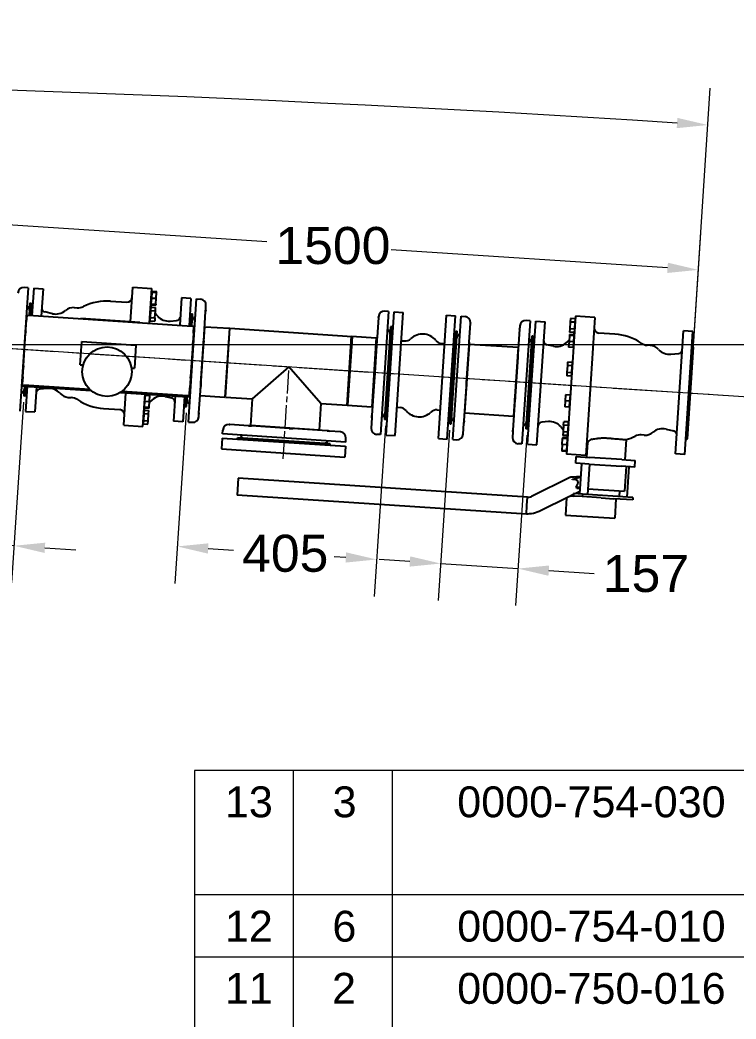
# Model space of a CAD drawing. Header units: millimetres. Extents: x 0 to 10500, y -39653 to 7425.
# Drawn here: x 5521 to 6972, y 3581 to 5604 of the extents above; entities that cross this region are included whole.
import ezdxf

# ---------------------------------------------------------------- set-up
doc = ezdxf.new("R2010")
doc.units = ezdxf.units.MM
doc.header["$LTSCALE"] = 25
doc.linetypes.add('CHAIN', pattern=[0.3543, 0.2362, -0.0295, 0.0591, -0.0295])
for name, color, linetype, lineweight in [('Centerline', 7, 'Continuous', 18), ('Dimension', 7, 'Continuous', 18), ('Symbol', 7, 'Continuous', 18), ('Visible', 7, 'Continuous', 25)]:
    doc.layers.add(name, color=color, linetype=linetype, lineweight=lineweight)
doc.styles.add('Note Text', font='arial.ttf')
doc.styles.add('Title', font='arial.ttf')
doc.dimstyles.new('Default - Method 2b', dxfattribs={"dimscale": 25, "dimtxt": 3, "dimasz": 2.5, "dimexe": 3, "dimexo": 0.5, "dimgap": 0.7, "dimtad": 0, "dimtoh": 1, "dimdec": 1, "dimrnd": 1e-08, "dimtxsty": 'Title', "dimcen": 0.09, "dimdle": 10, "dimclrd": 256, "dimclre": 256, "dimclrt": 7, "dimadec": 0, "dimazin": 2, "dimtfac": 0.833333, "dimtdec": 1, "dimtmove": 0, "dimatfit": 3, "dimfxl": 1, "dimtolj": 1, "dimlwd": -1, "dimlwe": -1, "dimarcsym": 0})

# ---------------------------------------------------------------- blocks, each defined once
blk = doc.blocks.new('Parts List')
at = {"layer": 'Symbol'}
for p, q in [((415, 163.357), (235, 163.357)), ((235, 163.357), (235, 72.718)), ((243, 163.357), (243, 72.718)), ((251, 163.357), (251, 72.718)), ((415, 153.286), (235, 153.286)), ((415, 148.251), (235, 148.251))]:
    blk.add_line(p, q, dxfattribs=at)
at = {"layer": 'Symbol', "color": 7, "char_height": 2.5, "attachment_point": 7, "style": 'Note Text'}
for s, insert in [('13', (237.456, 159.543)), ('3', (246.183, 159.543)), ('0000-754-030', (256.281, 159.543)), ('12', (237.456, 149.514)), ('6', (246.167, 149.472)), ('0000-754-010', (256.281, 149.472)), ('11', (237.456, 144.478)), ('2', (246.135, 144.478)), ('0000-750-016', (256.281, 144.436))]:
    blk.add_mtext(s, dxfattribs=dict(at, insert=insert))
blk = doc.blocks.new('*D48')
at = {"layer": 'Defpoints', "color": 0, "transparency": 16777216}
for p in [(2977, 5476.9), (1038.6, 4941), (6873, 4755.4), (3961.9, -39652.7)]:
    blk.add_point(p, dxfattribs=at)
at = {"layer": 'Dimension', "transparency": 16777216}
for p, q in [((1037.8, 4953.5), (1004.2, 5465.8)), ((6873.8, 4767.9), (6919.6, 5465.8))]:
    blk.add_line(p, q, dxfattribs=at)
blk.add_arc((3961.9, -39652.7), 45140.3, 86.32872, 93.6713, dxfattribs=at)
for points in [[(1072.1, 5384.6), (1070.8, 5405.4), (1009.1, 5391)], [(6853, 5405.4), (6851.6, 5384.6), (6914.7, 5391)]]:
    blk.add_solid(points, dxfattribs=at)
at = {"layer": 'Dimension', "color": 7, "transparency": 16777216, "insert": (3945.5, 5505.2), "char_height": 75, "attachment_point": 7, "style": 'Title'}
blk.add_mtext('\\A1;8°', dxfattribs=at)
blk = doc.blocks.new('*D49')
at = {"layer": 'Defpoints', "color": 0, "transparency": 16777216}
for p in [(5382.3, 4946.3), (5394.8, 4946.3), (5450.4, 4941.9), (7286.4, 4863.2)]:
    blk.add_point(p, dxfattribs=at)
at = {"layer": 'Dimension', "transparency": 16777216}
for p, q in [((5407.3, 4946.3), (7363.3, 4946.3)), ((5462.9, 4941.1), (7359, 4816.8))]:
    blk.add_line(p, q, dxfattribs=at)
for start, end in [(1.8789, 3.7578), (356.2494, 360), (352.4916, 354.3705)]:
    blk.add_arc((5382.3, 4946.3), 1906, start, end, dxfattribs=at)
for points in [[(7297.7, 5009), (7276.8, 5008.7), (7288.3, 4946.3)], [(7268.7, 4760.2), (7289.4, 4758.5), (7284.2, 4821.7)]]:
    blk.add_solid(points, dxfattribs=at)
at = {"layer": 'Dimension', "color": 7, "transparency": 16777216, "insert": (7306.5, 4844.3), "char_height": 75, "attachment_point": 7, "style": 'Title'}
blk.add_mtext('\\A1;4°', dxfattribs=at)
blk = doc.blocks.new('*D56')
at = {"layer": 'Defpoints', "color": 0, "transparency": 16777216}
for p in [(5398.6, 5195.8), (5382.3, 4946.3), (6885.2, 4941)]:
    blk.add_point(p, dxfattribs=at)
at = {"layer": 'Dimension', "transparency": 16777216}
for p, q in [((5383.1, 4958.8), (5403.5, 5270.7)), ((5461, 5191.7), (6021.2, 5155)), ((6886, 4953.5), (6900.4, 5172.5)), ((6833.1, 5101.8), (6272.9, 5138.5))]:
    blk.add_line(p, q, dxfattribs=at)
for points in [[(5461.7, 5202.1), (5460.3, 5181.3), (5398.6, 5195.8)], [(6833.8, 5112.2), (6832.4, 5091.4), (6895.5, 5097.7)]]:
    blk.add_solid(points, dxfattribs=at)
at = {"layer": 'Dimension', "color": 7, "transparency": 16777216, "insert": (6038.7, 5108.5), "char_height": 75, "attachment_point": 7, "style": 'Title'}
blk.add_mtext('\\A1;1500', dxfattribs=at)
blk = doc.blocks.new('*D63')
at = {"layer": 'Defpoints', "color": 0, "transparency": 16777216}
for p in [(6392, 4786), (6548.7, 4775.7), (6373.5, 4503.2)]:
    blk.add_point(p, dxfattribs=at)
at = {"layer": 'Dimension', "transparency": 16777216}
for p, q in [((6391.2, 4773.5), (6368.5, 4428.3)), ((6547.8, 4763.2), (6525.2, 4418.1)), ((6311.1, 4507.3), (6248.7, 4511.4)), ((6373.5, 4503.2), (6530.1, 4492.9)), ((6592.5, 4488.8), (6684.4, 4482.8))]:
    blk.add_line(p, q, dxfattribs=at)
for points in [[(6311.8, 4517.7), (6310.4, 4496.9), (6373.5, 4503.2)], [(6593.2, 4499.2), (6591.8, 4478.4), (6530.1, 4492.9)]]:
    blk.add_solid(points, dxfattribs=at)
at = {"layer": 'Dimension', "color": 7, "transparency": 16777216, "insert": (6701.9, 4444.5), "char_height": 75, "attachment_point": 7, "style": 'Title'}
blk.add_mtext('\\A1;157', dxfattribs=at)
blk = doc.blocks.new('*D64')
at = {"layer": 'Defpoints', "color": 0, "transparency": 16777216}
for p in [(5858.6, 4820.9), (6262.3, 4794.5), (5840.1, 4537.8)]:
    blk.add_point(p, dxfattribs=at)
at = {"layer": 'Dimension', "transparency": 16777216}
for p, q in [((5857.8, 4808.4), (5835.2, 4463)), ((6261.5, 4782), (6238.8, 4436.5)), ((5902.4, 4533.7), (5953.7, 4530.4)), ((6181.3, 4515.5), (6158, 4517))]:
    blk.add_line(p, q, dxfattribs=at)
for points in [[(5903.1, 4544.1), (5901.8, 4523.3), (5840.1, 4537.8)], [(6182, 4525.8), (6180.7, 4505.1), (6243.7, 4511.4)]]:
    blk.add_solid(points, dxfattribs=at)
at = {"layer": 'Dimension', "color": 7, "transparency": 16777216, "insert": (5971.2, 4485.4), "char_height": 75, "attachment_point": 7, "style": 'Title'}
blk.add_mtext('\\A1;405', dxfattribs=at)
blk = doc.blocks.new('*D65')
at = {"layer": 'Defpoints', "color": 0, "transparency": 16777216}
for p in [(5382.3, 4946.3), (5529.3, 4842.5), (5356.2, 4549.1)]:
    blk.add_point(p, dxfattribs=at)
at = {"layer": 'Dimension', "transparency": 16777216}
for p, q in [((5381.4, 4933.9), (5351.3, 4474.3)), ((5528.5, 4830), (5504.5, 4464.2)), ((5293.9, 4553.2), (5187.9, 4560.2)), ((5509.5, 4539.1), (5356.2, 4549.1)), ((5571.8, 4535), (5634.2, 4530.9))]:
    blk.add_line(p, q, dxfattribs=at)
for points in [[(5294.5, 4563.6), (5293.2, 4542.8), (5356.2, 4549.1)], [(5572.5, 4545.4), (5571.1, 4524.6), (5509.5, 4539.1)]]:
    blk.add_solid(points, dxfattribs=at)
at = {"layer": 'Dimension', "color": 7, "transparency": 16777216, "insert": (5012, 4521.9), "char_height": 75, "attachment_point": 7, "style": 'Title'}
blk.add_mtext('\\A1;154', dxfattribs=at)

msp = doc.modelspace()

# ---------------------------------------------------------------- linework, layer by layer
at = {"layer": 'Centerline', "linetype": 'CHAIN', "ltscale": 23.990969}
msp.add_line((5450.4, 4941.88), (6943.48, 4844), dxfattribs=at)
at = {"layer": 'Centerline', "linetype": 'CHAIN', "ltscale": 7.962812}
msp.add_line((6065.37, 4894.2), (6053.65, 4715.44), dxfattribs=at)
at = {"layer": 'Visible'}
for p, q in [((5537.68, 5061.43), (5521.33, 4811.96)), ((5537.68, 5061.43), (5529.7, 5061.95)), ((5549.16, 5060.68), (5545.53, 5005.3)), ((5549.16, 5060.68), (5568.11, 5059.43)), ((5568.11, 5059.43), (5564.48, 5004.05)), ((5745.13, 4992.71), (5749.71, 5062.56)), ((5749.71, 5062.56), (5788.62, 5060.01)), ((5784.01, 4989.66), (5788.62, 5060.01)), ((5787.38, 5028.77), (5788.16, 5040.74)), ((5788.88, 5051.72), (5788.08, 5051.77)), ((5788.16, 5040.74), (5788.95, 5052.72)), ((5788.16, 5040.74), (5797.34, 5040.14)), ((5788.95, 5052.72), (5789.07, 5054.57)), ((5788.95, 5052.72), (5798.13, 5052.11)), ((5789.07, 5054.57), (5798.25, 5053.97)), ((5796.56, 5028.16), (5797.34, 5040.14)), ((5797.34, 5040.14), (5798.13, 5052.11)), ((5798.13, 5052.11), (5798.25, 5053.97)), ((5848.51, 5041.05), (5844.88, 4985.67)), ((5867.47, 5039.81), (5848.51, 5041.05)), ((5862.59, 4789.59), (5878.95, 5039.06)), ((5867.47, 5039.81), (5863.84, 4984.43)), ((5878.95, 5039.06), (5886.93, 5038.53)), ((5541.64, 5030.1), (5540.04, 5005.66)), ((5544.13, 5029.94), (5541.64, 5030.1)), ((5544.13, 5029.94), (5542.53, 5005.49)), ((5544.07, 5028.94), (5547.18, 5030.47)), ((5631.15, 5021.23), (5637.17, 5020.83)), ((5705.02, 5034.43), (5737.7, 5032.28)), ((5786.77, 5019.43), (5785.97, 5019.49)), ((5786.5, 5015.37), (5786.95, 5022.28)), ((5787.44, 5029.76), (5786.65, 5029.82)), ((5786.95, 5022.28), (5796.13, 5021.68)), ((5787.26, 5026.91), (5787.38, 5028.77)), ((5787.26, 5026.91), (5796.44, 5026.31)), ((5787.38, 5028.77), (5796.56, 5028.16)), ((5795.68, 5014.77), (5796.13, 5021.68)), ((5796.56, 5028.16), (5796.44, 5026.31)), ((5897.51, 5016.44), (5897.3, 5013.3)), ((5897.51, 5016.44), (5898.12, 5025.78)), ((5535.1, 5005.98), (5534.18, 4991.98)), ((5535.1, 5005.98), (5548.77, 5005.08)), ((5548.77, 5005.08), (5860.1, 4984.67)), ((5587.19, 5008.96), (5571.77, 5012.51)), ((5644.56, 4998.8), (5644.6, 4999.3)), ((5764.34, 4991.45), (5644.6, 4999.3)), ((5785.33, 4997.48), (5784.53, 4997.53)), ((5785.14, 4994.63), (5785.59, 5001.54)), ((5785.59, 5001.54), (5786.5, 5015.37)), ((5785.59, 5001.54), (5794.77, 5000.94)), ((5786.5, 5015.37), (5795.68, 5014.77)), ((5794.77, 5000.94), (5794.32, 4994.03)), ((5794.77, 5000.94), (5795.68, 5014.77)), ((5800.33, 5004.08), (5795.35, 5009.75)), ((5868.37, 5007.68), (5865.49, 5009.61)), ((5866.84, 4984.23), (5868.44, 5008.68)), ((5868.44, 5008.68), (5870.93, 5008.52)), ((5869.33, 4984.07), (5870.93, 5008.52)), ((5893.44, 4954.37), (5897.3, 5013.3)), ((6247.27, 5001.33), (6244.65, 4961.4)), ((6247.27, 5001.33), (6247.33, 5002.3)), ((6247.37, 5002.88), (6247.33, 5002.3)), ((6268.11, 5013.55), (6251.76, 4764.08)), ((6268.11, 5013.55), (6260.13, 5014.07)), ((6263.23, 4763.33), (6279.59, 5012.79)), ((6279.59, 5012.79), (6297.55, 5011.62)), ((6281.2, 4762.15), (6297.55, 5011.62)), ((6369.01, 4756.4), (6385.36, 5005.86)), ((6385.36, 5005.86), (6403.32, 5004.68)), ((6386.97, 4755.22), (6403.32, 5004.68)), ((6398.44, 4754.47), (6414.8, 5003.93)), ((6414.8, 5003.93), (6422.78, 5003.41)), ((6646.78, 5003.76), (6628.47, 4724.36)), ((6636.45, 4999.02), (6636, 4992.1)), ((6645.63, 4998.42), (6636.45, 4999.02)), ((6645.63, 4998.42), (6645.18, 4991.5)), ((6685.7, 5001.2), (6646.78, 5003.76)), ((6685.7, 5001.2), (6667.38, 4721.8)), ((5532.9, 4972.43), (5534.18, 4991.98)), ((5764.34, 4991.45), (5764.31, 4990.95)), ((5785.14, 4994.63), (5794.32, 4994.03)), ((5825.38, 4993.97), (5838.67, 4995.08)), ((5860.1, 4984.67), (5873.77, 4983.78)), ((5872.85, 4969.78), (5873.77, 4983.78)), ((5886.66, 4843.28), (5895.8, 4982.69)), ((5886.66, 4843.28), (5895.8, 4982.69)), ((5895.3, 4982.72), (5895.8, 4982.69)), ((5895.8, 4982.69), (5945.69, 4979.41)), ((5945.69, 4979.41), (5936.55, 4840.01)), ((5937.55, 4839.95), (5946.69, 4979.35)), ((5946.69, 4979.35), (6194.16, 4963.13)), ((6272.07, 4982.22), (6259.77, 4794.62)), ((6274.57, 4982.06), (6262.27, 4794.46)), ((6274.57, 4982.06), (6272.07, 4982.22)), ((6431.38, 4951.1), (6433.89, 4989.48)), ((6433.95, 4990.3), (6433.89, 4989.48)), ((6433.95, 4990.3), (6433.97, 4990.65)), ((6533.35, 4977.99), (6530.03, 4927.32)), ((6533.35, 4977.99), (6533.5, 4980.14)), ((6533.76, 4984.11), (6533.5, 4980.14)), ((6554.5, 4994.77), (6538.14, 4745.31)), ((6554.5, 4994.77), (6546.51, 4995.3)), ((6549.62, 4744.56), (6565.97, 4994.02)), ((6565.97, 4994.02), (6584.93, 4992.78)), ((6568.58, 4743.31), (6584.93, 4992.78)), ((6635.09, 4978.28), (6634.64, 4971.36)), ((6636, 4992.1), (6635.09, 4978.28)), ((6644.27, 4977.68), (6635.09, 4978.28)), ((6645.18, 4991.5), (6636, 4992.1)), ((6644.27, 4977.68), (6643.82, 4970.76)), ((6645.18, 4991.5), (6644.27, 4977.68)), ((6645.44, 4995.57), (6646.24, 4995.51)), ((5528.37, 4903.38), (5532.73, 4969.88)), ((5532.9, 4972.43), (5532.73, 4969.88)), ((5872.85, 4969.78), (5871.57, 4950.23)), ((6184.02, 4823.79), (6193.16, 4963.19)), ((6194.16, 4963.13), (6185.02, 4823.73)), ((6193.16, 4963.19), (6243.05, 4959.92)), ((6243.05, 4959.92), (6233.91, 4820.52)), ((6244.05, 4959.86), (6234.91, 4820.45)), ((6244.27, 4955.57), (6239.23, 4878.74)), ((6244.55, 4959.82), (6244.05, 4959.86)), ((6244.27, 4955.57), (6244.65, 4961.4)), ((6273.85, 4971.08), (6276.84, 4970.88)), ((6391.99, 4785.96), (6404.29, 4973.55)), ((6394.48, 4785.79), (6406.78, 4973.39)), ((6400.57, 4962.77), (6403.57, 4962.58)), ((6404.29, 4973.55), (6406.78, 4973.39)), ((6558.46, 4963.45), (6546.16, 4775.85)), ((6560.95, 4963.28), (6548.65, 4775.69)), ((6560.95, 4963.28), (6558.46, 4963.45)), ((6560.89, 4962.29), (6563.99, 4963.82)), ((6634.21, 4964.88), (6633.43, 4952.91)), ((6634.33, 4966.74), (6634.21, 4964.88)), ((6643.39, 4964.28), (6634.21, 4964.88)), ((6643.29, 4966.15), (6634.33, 4966.74)), ((6643.82, 4970.76), (6634.64, 4971.36)), ((6643.39, 4964.28), (6642.61, 4952.31)), ((6643.33, 4963.28), (6644.13, 4963.23)), ((6644.01, 4973.61), (6644.8, 4973.56)), ((6726.33, 4967.47), (6693.65, 4969.62)), ((6848.98, 4724.93), (6865.33, 4974.4)), ((6884.29, 4973.15), (6865.33, 4974.4)), ((6867.94, 4723.69), (6884.29, 4973.15)), ((5643.47, 4905.68), (5646.54, 4952.58)), ((5646.54, 4952.58), (5756.31, 4945.38)), ((5756.31, 4945.38), (5753.23, 4898.48)), ((5871.4, 4947.68), (5867.04, 4881.17)), ((5871.4, 4947.68), (5871.57, 4950.23)), ((5887.78, 4868.09), (5892.99, 4947.46)), ((5893.44, 4954.37), (5892.99, 4947.46)), ((6293.79, 4954.24), (6300.27, 4953.81)), ((6375.11, 4948.91), (6381.6, 4948.48)), ((6422.51, 4808.16), (6431.65, 4947.56)), ((6426, 4869.02), (6431, 4945.37)), ((6431.38, 4951.1), (6431, 4945.37)), ((6431.15, 4947.59), (6530.43, 4941.08)), ((6431.15, 4947.59), (6431.65, 4947.56)), ((6530.43, 4941.08), (6521.3, 4801.68)), ((6530.43, 4941.08), (6521.3, 4801.68)), ((6530.93, 4941.05), (6530.43, 4941.08)), ((6601.72, 4943.07), (6588.69, 4945.91)), ((6627.88, 4949.83), (6633.55, 4954.81)), ((6633.43, 4952.91), (6632.64, 4940.93)), ((6641.82, 4940.33), (6632.64, 4940.93)), ((6642.61, 4952.31), (6633.43, 4952.91)), ((6642.61, 4952.31), (6641.82, 4940.33)), ((6641.89, 4941.33), (6642.69, 4941.28)), ((6797.85, 4944.75), (6791.82, 4945.14)), ((6885.19, 4941.03), (6873.02, 4755.42)), ((6885.19, 4941.03), (6882.31, 4942.95)), ((6529.61, 4920.84), (6524.42, 4841.72)), ((6529.61, 4920.84), (6530.03, 4927.32)), ((6839.83, 4926.85), (6855.58, 4928.35)), ((5526.92, 4881.27), (5528.2, 4900.83)), ((5528.37, 4903.38), (5528.2, 4900.83)), ((5643.47, 4905.68), (5649.48, 4905.28)), ((5747.22, 4898.87), (5753.23, 4898.48)), ((6065.85, 4901.54), (5991.58, 4836.41)), ((6130.98, 4827.27), (6065.85, 4901.54)), ((6630.22, 4903.91), (6629.31, 4890.08)), ((6630.67, 4910.82), (6630.22, 4903.91)), ((6639.4, 4903.3), (6630.22, 4903.91)), ((6639.85, 4910.22), (6630.67, 4910.82)), ((6639.4, 4903.3), (6638.49, 4889.48)), ((6639.85, 4910.22), (6639.4, 4903.3)), ((6639.66, 4907.37), (6640.46, 4907.31)), ((5526.92, 4881.27), (5526.01, 4867.29)), ((5866.88, 4878.63), (5865.6, 4859.07)), ((5866.88, 4878.63), (5867.04, 4881.17)), ((6238.76, 4871.47), (6239.23, 4878.74)), ((6629.31, 4890.08), (6628.86, 4883.17)), ((6638.04, 4882.56), (6628.86, 4883.17)), ((6638.49, 4889.48), (6629.31, 4890.08)), ((6638.49, 4889.48), (6638.04, 4882.56)), ((6638.22, 4885.41), (6639.02, 4885.36)), ((5525.87, 4865.24), (5525.71, 4862.79)), ((5525.71, 4862.79), (5539.38, 4861.89)), ((5525.87, 4865.24), (5526.01, 4867.29)), ((5525.87, 4865.24), (5539.54, 4864.35)), ((5530.65, 4862.46), (5529.34, 4842.51)), ((5533.14, 4862.3), (5531.84, 4842.34)), ((5536.14, 4862.1), (5532.8, 4811.21)), ((5539.38, 4861.89), (5664.88, 4853.66)), ((5539.54, 4864.35), (5662.05, 4856.32)), ((5555.1, 4860.86), (5551.76, 4809.97)), ((5577.26, 4857.52), (5561.52, 4856.02)), ((5864.68, 4845.09), (5865.6, 4859.07)), ((5883.85, 4808.12), (5887.35, 4861.45)), ((5887.78, 4868.09), (5887.35, 4861.45)), ((6238.76, 4871.47), (6234.25, 4802.75)), ((6420.96, 4792.13), (6425.52, 4861.73)), ((6426, 4869.02), (6425.52, 4861.73)), ((5531.84, 4842.34), (5529.34, 4842.51)), ((5531.9, 4843.34), (5534.78, 4841.42)), ((5619.24, 4839.62), (5625.27, 4839.22)), ((5725.22, 4849.71), (5850.71, 4841.48)), ((5728.37, 4851.97), (5850.87, 4843.94)), ((5731.39, 4783.16), (5735.71, 4849.02)), ((5770.31, 4780.61), (5774.63, 4846.47)), ((5775.2, 4843.04), (5774.4, 4843.09)), ((5774.48, 4832.06), (5775.27, 4844.03)), ((5775.27, 4844.03), (5784.45, 4843.43)), ((5789.21, 4834.53), (5783.54, 4829.56)), ((5783.66, 4831.46), (5784.45, 4843.43)), ((5815.38, 4841.29), (5828.4, 4838.46)), ((5835.5, 4842.48), (5832.16, 4791.59)), ((5850.71, 4841.48), (5864.38, 4840.59)), ((5850.87, 4843.94), (5864.54, 4843.04)), ((5854.46, 4841.24), (5851.12, 4790.35)), ((5856.14, 4821.08), (5857.45, 4841.04)), ((5858.64, 4820.92), (5859.94, 4840.88)), ((5864.38, 4840.59), (5864.54, 4843.04)), ((5864.68, 4845.09), (5864.54, 4843.04)), ((5886.16, 4843.32), (5886.66, 4843.28)), ((5886.66, 4843.28), (5936.55, 4840.01)), ((5937.55, 4839.95), (5991.58, 4836.41)), ((5991.58, 4836.41), (5988.04, 4782.37)), ((6523.96, 4834.7), (6519.95, 4773.47)), ((6523.96, 4834.7), (6524.42, 4841.72)), ((6626.32, 4844.4), (6625.53, 4832.43)), ((6635.5, 4843.8), (6626.32, 4844.4)), ((6635.5, 4843.8), (6634.71, 4831.82)), ((6635.43, 4842.8), (6636.23, 4842.75)), ((5690.76, 4816.89), (5723.44, 4814.75)), ((5773.76, 4821.08), (5772.97, 4821.14)), ((5773.7, 4820.09), (5774.48, 4832.06)), ((5773.7, 4820.09), (5782.88, 4819.48)), ((5773.81, 4818.22), (5782.76, 4817.63)), ((5774.48, 4832.06), (5783.66, 4831.46)), ((5782.76, 4817.63), (5782.88, 4819.48)), ((5782.88, 4819.48), (5783.66, 4831.46)), ((5856.21, 4822.08), (5853.1, 4820.55)), ((5856.14, 4821.08), (5858.64, 4820.92)), ((6130.98, 4827.27), (6127.44, 4773.23)), ((6130.98, 4827.27), (6185.02, 4823.73)), ((6184.02, 4823.79), (6233.91, 4820.52)), ((6235.41, 4820.42), (6234.91, 4820.45)), ((6284.96, 4819.53), (6291.44, 4819.1)), ((6366.28, 4814.2), (6372.77, 4813.77)), ((6625.53, 4832.43), (6624.75, 4820.45)), ((6633.93, 4819.85), (6624.75, 4820.45)), ((6634.71, 4831.82), (6625.53, 4832.43)), ((6634.71, 4831.82), (6633.93, 4819.85)), ((6633.99, 4820.85), (6634.79, 4820.8)), ((5532.8, 4811.21), (5551.76, 4809.97)), ((5771.91, 4792.86), (5772.82, 4806.69)), ((5773.09, 4810.75), (5772.29, 4810.81)), ((5772.82, 4806.69), (5773.27, 4813.6)), ((5772.82, 4806.69), (5782, 4806.09)), ((5773.27, 4813.6), (5782.45, 4813)), ((5781.09, 4792.26), (5782, 4806.09)), ((5782, 4806.09), (5782.45, 4813)), ((5883.34, 4800.26), (5883.69, 4805.65)), ((5883.85, 4808.12), (5883.69, 4805.65)), ((6233.96, 4798.3), (6232.59, 4777.36)), ((6233.96, 4798.3), (6234.25, 4802.75)), ((6262.27, 4794.46), (6259.77, 4794.62)), ((6262.99, 4805.44), (6265.98, 4805.24)), ((6389.72, 4797.13), (6392.71, 4796.93)), ((6422.01, 4808.19), (6521.3, 4801.68)), ((6422.01, 4808.19), (6422.51, 4808.16)), ((6521.79, 4801.65), (6521.3, 4801.68)), ((5731.39, 4783.16), (5770.31, 4780.61)), ((5771.65, 4788.8), (5770.85, 4788.85)), ((5771.46, 4785.95), (5771.91, 4792.86)), ((5771.46, 4785.95), (5780.64, 4785.35)), ((5771.91, 4792.86), (5781.09, 4792.26)), ((5780.64, 4785.35), (5781.09, 4792.26)), ((5851.12, 4790.35), (5832.16, 4791.59)), ((5862.59, 4789.59), (5870.58, 4789.07)), ((5931.67, 4765.52), (5932.19, 4773.51)), ((5945.3, 4784.67), (5944.95, 4784.7)), ((5945.3, 4784.67), (5946.11, 4784.62)), ((5984.49, 4782.1), (5946.11, 4784.62)), ((5984.49, 4782.1), (5990.23, 4781.73)), ((5988.01, 4781.87), (5988.04, 4782.37)), ((6127.44, 4773.23), (5988.04, 4782.37)), ((6127.44, 4773.23), (5988.04, 4782.37)), ((6066.58, 4776.72), (5990.23, 4781.73)), ((6066.58, 4776.72), (6073.87, 4776.24)), ((6143.46, 4771.68), (6073.87, 4776.24)), ((6391.99, 4785.96), (6394.48, 4785.79)), ((6419.19, 4765.13), (6420.66, 4787.55)), ((6420.96, 4792.13), (6420.66, 4787.55)), ((6519.72, 4770.03), (6519.95, 4773.47)), ((6548.65, 4775.69), (6546.16, 4775.85)), ((6548.72, 4776.68), (6551.6, 4774.76)), ((6591.71, 4790.4), (6578.42, 4789.29)), ((6616.76, 4780.29), (6621.74, 4774.61)), ((6622.32, 4783.42), (6621.41, 4769.6)), ((6622.32, 4783.42), (6622.77, 4790.34)), ((6631.5, 4782.82), (6622.32, 4783.42)), ((6631.95, 4789.74), (6622.77, 4790.34)), ((6631.5, 4782.82), (6630.59, 4769)), ((6631.95, 4789.74), (6631.5, 4782.82)), ((6631.76, 4786.88), (6632.56, 4786.83)), ((6829.91, 4775.4), (6845.32, 4771.86)), ((5931.11, 4757.04), (5929.67, 4735.09)), ((5931.11, 4757.04), (6180.58, 4740.69)), ((6181.13, 4749.17), (5931.67, 4765.52)), ((5962.05, 4755.01), (5962.21, 4757.51)), ((6149.81, 4745.21), (5962.21, 4757.51)), ((6127.41, 4772.73), (6127.44, 4773.23)), ((6143.46, 4771.68), (6148.04, 4771.38)), ((6170.47, 4769.91), (6148.04, 4771.38)), ((6181.13, 4749.17), (6181.66, 4757.15)), ((6251.76, 4764.08), (6243.78, 4764.61)), ((6263.23, 4763.33), (6281.2, 4762.15)), ((6369.01, 4756.4), (6386.97, 4755.22)), ((6398.44, 4754.47), (6406.43, 4753.94)), ((6519.72, 4770.03), (6518.97, 4758.59)), ((6619.75, 4744.23), (6620.53, 4756.2)), ((6620.65, 4758.05), (6620.53, 4756.2)), ((6629.71, 4755.6), (6620.53, 4756.2)), ((6629.84, 4757.45), (6620.65, 4758.05)), ((6621.41, 4769.6), (6620.96, 4762.68)), ((6630.14, 4762.08), (6620.96, 4762.68)), ((6630.59, 4769), (6621.41, 4769.6)), ((6629.71, 4755.6), (6628.93, 4743.63)), ((6629.65, 4754.6), (6630.45, 4754.55)), ((6629.84, 4757.45), (6629.71, 4755.6)), ((6630.59, 4769), (6630.14, 4762.08)), ((6630.33, 4764.93), (6631.12, 4764.88)), ((6749.42, 4754.04), (6746.73, 4713.09)), ((6785.94, 4763.14), (6779.92, 4763.53)), ((6873.02, 4755.42), (6869.92, 4753.89)), ((5929.67, 4735.09), (6179.14, 4718.74)), ((6149.64, 4742.72), (6149.81, 4745.21)), ((6180.58, 4740.69), (6179.14, 4718.74)), ((6538.14, 4745.31), (6530.16, 4745.83)), ((6549.62, 4744.56), (6568.58, 4743.31)), ((6619.75, 4744.23), (6618.96, 4732.25)), ((6628.93, 4743.63), (6619.75, 4744.23)), ((6628.93, 4743.63), (6628.14, 4731.65)), ((6670.87, 4748.28), (6668.9, 4718.2)), ((6618.96, 4732.25), (6618.84, 4730.4)), ((6628.02, 4729.8), (6618.84, 4730.4)), ((6628.14, 4731.65), (6618.96, 4732.25)), ((6628.14, 4731.65), (6628.02, 4729.8)), ((6628.21, 4732.65), (6629.01, 4732.6)), ((6667.38, 4721.8), (6628.47, 4724.36)), ((6647.01, 4706.1), (6647.9, 4719.57)), ((6647.9, 4719.57), (6675.12, 4717.79)), ((6740.52, 4713.5), (6675.12, 4717.79)), ((6740.52, 4713.5), (6767.74, 4711.72)), ((6867.94, 4723.69), (6848.98, 4724.93)), ((6674.24, 4704.32), (6647.01, 4706.1)), ((6658.99, 4705.32), (6654.96, 4643.95)), ((6674.95, 4704.27), (6670.93, 4642.9)), ((6674.24, 4704.32), (6739.63, 4700.03)), ((6766.86, 4698.25), (6739.63, 4700.03)), ((6749.34, 4699.39), (6746.07, 4649.5)), ((6754.88, 4699.03), (6750.86, 4637.66)), ((6766.86, 4698.25), (6767.74, 4711.72)), ((5963.61, 4675.74), (5961.39, 4641.81)), ((6549.36, 4637.34), (5963.61, 4675.74)), ((6636.55, 4677.89), (6557.74, 4639.03)), ((6640.56, 4673.44), (6640.08, 4674.41)), ((6648.83, 4656.67), (6648.19, 4657.97)), ((6649.23, 4655.85), (6648.83, 4656.67)), ((6649.23, 4655.85), (6655.72, 4655.42)), ((6671.68, 4654.38), (6746.07, 4649.5)), ((6547.13, 4603.42), (5961.39, 4641.81)), ((6548.24, 4620.38), (6549.36, 4637.34)), ((6634.36, 4638.9), (6572.78, 4608.53)), ((6628.29, 4635.91), (6626.02, 4601.25)), ((6636.26, 4640.16), (6642.51, 4639.76)), ((6642.73, 4643.03), (6636.85, 4640.13)), ((6642.84, 4644.74), (6642.51, 4639.76)), ((6660.15, 4638.6), (6642.51, 4639.76)), ((6660.48, 4643.59), (6642.84, 4644.74)), ((6655.31, 4649.23), (6645.81, 4644.55)), ((6660.48, 4643.59), (6660.15, 4638.6)), ((6698.25, 4636.1), (6660.15, 4638.6)), ((6762.99, 4636.87), (6660.48, 4643.59)), ((6698.25, 4636.1), (6724.56, 4634.38)), ((6762.66, 4631.88), (6724.56, 4634.38)), ((6728.59, 4634.11), (6726, 4594.7)), ((6735.65, 4650.19), (6734.89, 4638.71)), ((6762.99, 4636.87), (6762.66, 4631.88)), ((6547.13, 4603.42), (6548.24, 4620.38)), ((6626.02, 4601.25), (6726, 4594.7))]:
    msp.add_line(p, q, dxfattribs=at)
msp.add_circle((5697.66, 4891.55), 50.1, dxfattribs=at)
for centre, radius, start, end in [((5528.91, 5049.98), 12, 86.24939, 176.24939), ((5738.36, 5042.26), 10, 266.24939, 356.24939), ((5886.15, 5026.56), 12, 356.24939, 86.24939), ((5529.68, 5015.86), 11, 356.24939, 59.2137), ((5573.57, 5020.3), 8, 176.24939, 257.055), ((5629.51, 4996.28), 25, 86.24939, 130.34482), ((5638.81, 5045.78), 25, 266.24939, 296.4053), ((5697.96, 4926.66), 108, 86.24939, 116.4053), ((5806.53, 5027.35), 20, 176.24939, 194.70376), ((5593.91, 5038.2), 30, 257.055, 310.34482), ((5822.88, 5023.86), 30, 221.24939, 274.78016), ((5838, 5003.05), 8, 274.78016, 356.24939), ((5880.93, 4992.83), 11, 113.28508, 176.24939), ((6259.34, 5002.1), 12, 86.24939, 176.24939), ((6422, 4991.43), 12, 356.24939, 86.24939), ((6260.11, 4967.97), 11, 356.24939, 59.2137), ((6545.73, 4983.32), 12, 86.24939, 176.24939), ((6694.3, 4979.6), 10, 176.24939, 266.24939), ((6301.37, 4970.58), 16.8, 266.24939, 313.74838), ((6336.54, 4933.84), 34.06, 38.7504, 133.74838), ((6416.78, 4957.7), 11, 113.28508, 176.24939), ((6546.5, 4949.2), 11, 356.24939, 59.2137), ((6624.77, 4973.71), 20, 332.08414, 356.24939), ((6719.27, 4859.71), 108, 56.09348, 86.24939), ((6376.21, 4965.67), 16.8, 218.7504, 266.24939), ((6590.39, 4953.73), 8, 176.24939, 257.71862), ((6608.1, 4972.39), 30, 257.71862, 311.24939), ((6793.46, 4970.09), 25, 236.09348, 266.24939), ((6796.21, 4919.8), 25, 42.15396, 86.24939), ((6836.99, 4956.71), 30, 222.15396, 275.44378), ((6854.82, 4936.31), 8, 275.44378, 356.24939), ((5519.35, 4858.19), 11, 293.28508, 356.24939), ((5562.28, 4848.05), 8, 95.44378, 176.24939), ((5580.1, 4827.65), 30, 42.15396, 95.44378), ((5620.88, 4864.57), 25, 222.15396, 266.24939), ((5623.63, 4814.28), 25, 56.09348, 86.24939), ((5697.83, 4924.66), 108, 236.09348, 266.24939), ((5808.99, 4811.98), 30, 77.71862, 131.24939), ((5826.7, 4830.64), 8, 356.24939, 77.71862), ((5870.59, 4835.17), 11, 176.24939, 239.2137), ((5722.79, 4804.77), 10, 356.24939, 86.24939), ((5792.32, 4810.66), 20, 152.08414, 176.24939), ((6290.34, 4802.34), 16.8, 38.7504, 86.24939), ((6365.18, 4797.43), 16.8, 86.24939, 133.74838), ((5871.36, 4801.04), 12, 266.24939, 356.24939), ((6249.78, 4810.31), 11, 293.28508, 356.24939), ((6330.01, 4834.18), 34.06, 218.7504, 313.74838), ((6406.44, 4800.04), 11, 176.24939, 239.2137), ((5944.17, 4772.72), 12, 86.24939, 176.24939), ((6244.56, 4776.58), 12, 176.24939, 266.24939), ((6536.16, 4791.54), 11, 293.28508, 356.24939), ((6579.09, 4781.32), 8, 94.78016, 176.24939), ((6594.21, 4760.51), 30, 41.24939, 94.78016), ((6823.19, 4746.16), 30, 77.055, 130.34482), ((5977.9, 4767.5), 11, 203.28508, 266.24939), ((6169.68, 4757.94), 12, 356.24939, 86.24939), ((6407.21, 4765.92), 12, 266.24939, 356.24939), ((6530.95, 4757.81), 12, 176.24939, 266.24939), ((6610.57, 4757.02), 20, 356.24939, 14.70376), ((6719.13, 4857.71), 108, 286.2843, 296.4053), ((6778.28, 4738.59), 25, 86.24939, 116.4053), ((6787.58, 4788.08), 25, 266.24939, 310.34482), ((6843.53, 4764.06), 8, 356.24939, 77.055), ((6135.56, 4757.17), 11, 266.24939, 329.2137), ((6678.74, 4742.1), 10, 141.83788, 176.24939)]:
    msp.add_arc(centre, radius, start, end, dxfattribs=at)
msp.add_ellipse((6603.4, 4642.59), major_axis=(47.67, 27.25), ratio=0.3040696, start_param=5.7228105, end_param=6.8063483, dxfattribs=at)
for points, knots in [([(5897.3, 5013.3), (5897.3, 5013.31), (5897.3, 5013.33), (5897.35, 5014.08), (5897.38, 5014.72), (5897.43, 5015.68), (5897.46, 5016.03), (5897.5, 5016.36), (5897.51, 5016.43), (5897.51, 5016.44)], [-2.35538518, -2.35538518, -2.35538518, -2.35538518, -2.34888191, -2.34888191, -2.04388778, -2.04388778, -1.75433311, -1.75433311, -1.56067003, -1.56067003, -1.56067003, -1.56067003]), ([(6247.33, 5002.3), (6247.33, 5002.31), (6247.33, 5002.32), (6247.35, 5002.6), (6247.38, 5002.73), (6247.38, 5002.65), (6247.36, 5002.47), (6247.32, 5001.93), (6247.29, 5001.66), (6247.27, 5001.33)], [-2.3553859, -2.3553859, -2.3553859, -2.3553859, -2.34903119, -2.34903119, -2.04397145, -2.04397145, -1.75435964, -1.75435964, -1.56067004, -1.56067004, -1.56067004, -1.56067004]), ([(6433.89, 4989.48), (6433.89, 4989.49), (6433.89, 4989.51), (6433.93, 4990.01), (6433.94, 4990.37), (6433.95, 4990.76), (6433.96, 4990.8), (6433.96, 4990.63), (6433.96, 4990.49), (6433.95, 4990.3)], [-2.35538518, -2.35538518, -2.35538518, -2.35538518, -2.34888191, -2.34888191, -2.04388778, -2.04388778, -1.75433311, -1.75433311, -1.56067003, -1.56067003, -1.56067003, -1.56067003]), ([(6533.5, 4980.14), (6533.5, 4980.15), (6533.5, 4980.15), (6533.51, 4980.28), (6533.52, 4980.24), (6533.5, 4979.85), (6533.48, 4979.52), (6533.41, 4978.76), (6533.38, 4978.4), (6533.35, 4977.99)], [-2.3553859, -2.3553859, -2.3553859, -2.3553859, -2.34903119, -2.34903119, -2.04397145, -2.04397145, -1.75435964, -1.75435964, -1.56067004, -1.56067004, -1.56067004, -1.56067004]), ([(6244.65, 4961.4), (6244.65, 4961.39), (6244.65, 4961.38), (6244.62, 4960.91), (6244.6, 4960.31), (6244.51, 4958.92), (6244.46, 4958.15), (6244.35, 4956.75), (6244.31, 4956.16), (6244.27, 4955.57)], [-2.35538518, -2.35538518, -2.35538518, -2.35538518, -2.34888191, -2.34888191, -2.04388778, -2.04388778, -1.75433311, -1.75433311, -1.56067003, -1.56067003, -1.56067003, -1.56067003]), ([(5892.99, 4947.46), (5892.99, 4947.48), (5892.99, 4947.5), (5893.05, 4948.49), (5893.1, 4949.47), (5893.21, 4951.3), (5893.27, 4952.16), (5893.37, 4953.45), (5893.41, 4953.94), (5893.44, 4954.37)], [-2.3553859, -2.3553859, -2.3553859, -2.3553859, -2.34903119, -2.34903119, -2.04397145, -2.04397145, -1.75435964, -1.75435964, -1.56067004, -1.56067004, -1.56067004, -1.56067004]), ([(6431, 4945.37), (6431, 4945.39), (6431, 4945.41), (6431.07, 4946.37), (6431.11, 4947.27), (6431.2, 4948.85), (6431.25, 4949.54), (6431.33, 4950.5), (6431.36, 4950.83), (6431.38, 4951.1)], [-2.3553859, -2.3553859, -2.3553859, -2.3553859, -2.34903119, -2.34903119, -2.04397145, -2.04397145, -1.75435964, -1.75435964, -1.56067004, -1.56067004, -1.56067004, -1.56067004]), ([(6530.03, 4927.32), (6530.03, 4927.31), (6530.03, 4927.3), (6529.99, 4926.69), (6529.96, 4925.98), (6529.87, 4924.39), (6529.81, 4923.55), (6529.7, 4922.06), (6529.65, 4921.45), (6529.61, 4920.84)], [-2.35538518, -2.35538518, -2.35538518, -2.35538518, -2.34888191, -2.34888191, -2.04388778, -2.04388778, -1.75433311, -1.75433311, -1.56067003, -1.56067003, -1.56067003, -1.56067003]), ([(6239.23, 4878.74), (6239.21, 4878.4), (6239.19, 4878.06), (6239.11, 4876.58), (6239.04, 4875.43), (6238.89, 4873.3), (6238.81, 4872.34), (6238.76, 4871.47)], [-3.61969905, -3.61969905, -3.61969905, -3.61969905, -3.48259137, -3.48259137, -3.04174028, -3.04174028, -2.64266854, -2.64266854, -2.64266854, -2.64266854]), ([(5887.35, 4861.45), (5887.35, 4861.47), (5887.35, 4861.48), (5887.39, 4862.12), (5887.42, 4862.87), (5887.52, 4864.5), (5887.58, 4865.36), (5887.7, 4866.86), (5887.74, 4867.47), (5887.78, 4868.09)], [-2.35538518, -2.35538518, -2.35538518, -2.35538518, -2.34888191, -2.34888191, -2.04388778, -2.04388778, -1.75433311, -1.75433311, -1.56067003, -1.56067003, -1.56067003, -1.56067003]), ([(6425.52, 4861.73), (6425.52, 4861.75), (6425.52, 4861.77), (6425.58, 4862.62), (6425.62, 4863.53), (6425.73, 4865.38), (6425.8, 4866.31), (6425.91, 4867.84), (6425.96, 4868.44), (6426, 4869.02)], [-2.35538518, -2.35538518, -2.35538518, -2.35538518, -2.34888191, -2.34888191, -2.04388778, -2.04388778, -1.75433311, -1.75433311, -1.56067003, -1.56067003, -1.56067003, -1.56067003]), ([(6524.42, 4841.72), (6524.42, 4841.7), (6524.42, 4841.68), (6524.36, 4840.69), (6524.31, 4839.72), (6524.19, 4837.86), (6524.13, 4836.99), (6524.03, 4835.66), (6523.99, 4835.16), (6523.96, 4834.7)], [-2.3553859, -2.3553859, -2.3553859, -2.3553859, -2.34903119, -2.34903119, -2.04397145, -2.04397145, -1.75435964, -1.75435964, -1.56067004, -1.56067004, -1.56067004, -1.56067004]), ([(5883.69, 4805.65), (5883.69, 4805.65), (5883.69, 4805.65), (5883.68, 4805.56), (5883.67, 4805.65), (5883.69, 4806.11), (5883.72, 4806.48), (5883.79, 4807.3), (5883.82, 4807.69), (5883.85, 4808.12)], [-2.3553859, -2.3553859, -2.3553859, -2.3553859, -2.34903119, -2.34903119, -2.04397145, -2.04397145, -1.75435964, -1.75435964, -1.56067004, -1.56067004, -1.56067004, -1.56067004]), ([(6234.25, 4802.75), (6234.25, 4802.73), (6234.25, 4802.71), (6234.19, 4801.84), (6234.16, 4801.07), (6234.08, 4799.78), (6234.04, 4799.27), (6233.99, 4798.63), (6233.97, 4798.43), (6233.96, 4798.3)], [-2.35538518, -2.35538518, -2.35538518, -2.35538518, -2.34888191, -2.34888191, -2.04388778, -2.04388778, -1.75433311, -1.75433311, -1.56067003, -1.56067003, -1.56067003, -1.56067003]), ([(5946.11, 4784.62), (5946.1, 4784.62), (5946.09, 4784.62), (5945.59, 4784.65), (5945.23, 4784.66), (5944.84, 4784.68), (5944.8, 4784.68), (5944.97, 4784.69), (5945.11, 4784.69), (5945.3, 4784.67)], [-2.35538518, -2.35538518, -2.35538518, -2.35538518, -2.34888191, -2.34888191, -2.04388778, -2.04388778, -1.75433311, -1.75433311, -1.56067003, -1.56067003, -1.56067003, -1.56067003]), ([(5990.23, 4781.73), (5990.21, 4781.73), (5990.19, 4781.73), (5989.23, 4781.79), (5988.33, 4781.84), (5986.75, 4781.93), (5986.06, 4781.98), (5985.1, 4782.06), (5984.77, 4782.09), (5984.49, 4782.1)], [-2.3553859, -2.3553859, -2.3553859, -2.3553859, -2.34903119, -2.34903119, -2.04397145, -2.04397145, -1.75435964, -1.75435964, -1.56067004, -1.56067004, -1.56067004, -1.56067004]), ([(6073.87, 4776.24), (6073.85, 4776.25), (6073.83, 4776.25), (6072.98, 4776.3), (6072.07, 4776.35), (6070.22, 4776.46), (6069.29, 4776.52), (6067.76, 4776.64), (6067.16, 4776.68), (6066.58, 4776.72)], [-2.35538518, -2.35538518, -2.35538518, -2.35538518, -2.34888191, -2.34888191, -2.04388778, -2.04388778, -1.75433311, -1.75433311, -1.56067003, -1.56067003, -1.56067003, -1.56067003]), ([(6420.66, 4787.55), (6420.66, 4787.64), (6420.67, 4787.74), (6420.69, 4788.28), (6420.72, 4788.89), (6420.82, 4790.38), (6420.9, 4791.21), (6420.96, 4792.13)], [-3.61969905, -3.61969905, -3.61969905, -3.61969905, -3.48259137, -3.48259137, -3.04174028, -3.04174028, -2.64266854, -2.64266854, -2.64266854, -2.64266854]), ([(6519.95, 4773.47), (6519.95, 4773.45), (6519.95, 4773.43), (6519.89, 4772.65), (6519.87, 4771.98), (6519.81, 4770.94), (6519.78, 4770.56), (6519.74, 4770.16), (6519.72, 4770.07), (6519.72, 4770.03)], [-2.35538518, -2.35538518, -2.35538518, -2.35538518, -2.34888191, -2.34888191, -2.04388778, -2.04388778, -1.75433311, -1.75433311, -1.56067003, -1.56067003, -1.56067003, -1.56067003]), ([(6148.04, 4771.38), (6148.04, 4771.38), (6148.03, 4771.38), (6147.79, 4771.4), (6147.4, 4771.41), (6146.36, 4771.47), (6145.73, 4771.51), (6144.53, 4771.61), (6144.01, 4771.65), (6143.46, 4771.68)], [-2.3553859, -2.3553859, -2.3553859, -2.3553859, -2.34903119, -2.34903119, -2.04397145, -2.04397145, -1.75435964, -1.75435964, -1.56067004, -1.56067004, -1.56067004, -1.56067004]), ([(6679.56, 4754.75), (6678.83, 4754.59), (6678.09, 4754.34), (6674.44, 4752.7), (6672.44, 4750.45), (6671.24, 4748.84), (6671.05, 4748.55), (6670.92, 4748.36), (6670.9, 4748.32), (6670.88, 4748.29), (6670.87, 4748.29), (6670.87, 4748.28), (6670.87, 4748.28), (6670.87, 4748.28)], [4.9037292, 4.9037292, 4.9037292, 4.9037292, 5.2674495, 5.2674495, 6.7567268, 6.7567268, 7.1806482, 7.1806482, 7.3092332, 7.3092332, 7.3899529, 7.3899529, 7.4019577, 7.4019577, 7.4019577, 7.4019577]), ([(6679.56, 4754.75), (6680.58, 4754.97), (6681.66, 4755.2), (6684.53, 4755.75), (6686.5, 4756.09), (6690.79, 4756.7), (6693.11, 4756.97), (6697.94, 4757.35), (6700.46, 4757.47), (6705.53, 4757.51), (6708.08, 4757.43), (6710.55, 4757.27), (6711.21, 4757.23), (6711.87, 4757.18), (6712.54, 4757.12)], [-3.4456705, -3.4456705, -3.4456705, -3.4456705, -2.9677734, -2.9677734, -2.22583, -2.22583, -1.4838867, -1.4838867, -0.7419433, -0.7419433, 0, 0, 0, 0.1985398, 0.1985398, 0.1985398, 0.1985398]), ([(6712.54, 4757.12), (6714.97, 4756.92), (6717.38, 4756.71), (6724.39, 4756.12), (6728.78, 4755.75), (6736.94, 4755.07), (6740.56, 4754.77), (6745.37, 4754.37), (6746.94, 4754.25), (6748.73, 4754.1), (6749.19, 4754.06), (6749.4, 4754.04), (6749.42, 4754.04), (6749.42, 4754.04)], [-11.8823687, -11.8823687, -11.8823687, -11.8823687, -11.1477477, -11.1477477, -9.71082, -9.71082, -8.156645, -8.156645, -7.0115651, -7.0115651, -6.1677657, -6.1677657, -5.9415496, -5.9415496, -5.9415496, -5.9415496]), ([(6636.55, 4677.89), (6637.32, 4678.27), (6638.16, 4678.53), (6639.21, 4678.67), (6639.42, 4678.69), (6639.63, 4678.71)], [0, 0, 0, 0, 0.2566788, 0.2566788, 0.31952231, 0.31952231, 0.31952231, 0.31952231]), ([(6657.21, 4678.14), (6656.61, 4677.93), (6656.03, 4677.72), (6651.17, 4676.03), (6648.28, 4675.16), (6644.04, 4674.09), (6642.31, 4673.72), (6640.56, 4673.44)], [-2.0245539, -2.0245539, -2.0245539, -2.0245539, -1.914925, -1.914925, -1.0933017, -1.0933017, -0.5149437, -0.5149437, -0.5149437, -0.5149437]), ([(6549.36, 4637.34), (6550.56, 4637.29), (6551.79, 4637.33), (6554.63, 4637.76), (6556.25, 4638.29), (6557.74, 4639.03)], [0, 0, 0, 0, 0.36301366, 0.36301366, 0.86224741, 0.86224741, 0.86224741, 0.86224741]), ([(6572.78, 4608.53), (6568.07, 4606.21), (6562.9, 4604.68), (6554.21, 4603.47), (6550.66, 4603.32), (6547.13, 4603.42)], [0, 0, 0, 0, 1.5757151, 1.5757151, 2.6339001, 2.6339001, 2.6339001, 2.6339001])]:
    msp.add_open_spline(points, degree=3, knots=knots, dxfattribs=at)
for points in [[(6639.63, 4678.71), (6645.52, 4679.05), (6651.42, 4679.4), (6657.31, 4679.74)], [(6639.63, 4678.71), (6639.63, 4678.71), (6639.63, 4678.71), (6639.63, 4678.71)], [(6648.19, 4657.97), (6650.45, 4658), (6652.66, 4658.03), (6655.89, 4658.07)], [(6634.36, 4638.9), (6634.96, 4639.19), (6635.59, 4639.63), (6636.26, 4640.16)]]:
    msp.add_open_spline(points, degree=3, dxfattribs=at)

# ---------------------------------------------------------------- block references
at = {"layer": 'Symbol', "xscale": 25, "yscale": 25, "zscale": 25}
msp.add_blockref('Parts List', (0, 0), dxfattribs=at)

# ---------------------------------------------------------------- dimensions: what is measured, and where the dimension line sits
at = {"layer": 'Dimension'}
for base, center, p1, p2, override, picture, middle in [((2976.99, 5476.92), (3961.89, -39652.65), (6873.02, 4755.42), (1038.57, 4941.03), {"dimgap": 0.7, "dimtad": 3, "dimtih": 1, "dimadec": 0, "dimtol": 0, "dimlim": 0, "dimtp": 0, "dimtm": 0, "dimtdec": 0}, '*D48', (3989.94, 5487.66)), ((7286.45, 4863.2), (5382.26, 4946.35), (5450.4, 4941.88), (5394.76, 4946.35), {"dimgap": 0.7, "dimtad": 2, "dimtih": 1, "dimadec": 0, "dimtol": 0, "dimlim": 0, "dimtp": 0, "dimtm": 0, "dimtdec": 0}, '*D49', (7287.24, 4883.98))]:
    dim = msp.add_angular_dim_3p(base=base, center=center, p1=p1, p2=p2, dimstyle='Default - Method 2b', override=override, dxfattribs=at)
    dim.commit()
    dim.dimension.update_dxf_attribs({"geometry": picture, "text_midpoint": middle, "dimtype": 165})
for base, p1, p2, override, picture, middle in [((5398.61, 5195.81), (6885.19, 4941.03), (5382.26, 4946.35), {"dimgap": 0.7, "dimtih": 1, "dimdec": 0, "dimtol": 0, "dimlim": 0, "dimtp": 0, "dimtm": 0, "dimtdec": 1, "dimtofl": 0, "dimatfit": 1}, '*D56', (6147.04, 5146.75)), ((5356.22, 4549.12), (5529.34, 4842.51), (5382.26, 4946.35), {"dimgap": 0.7, "dimtih": 1, "dimdec": 0, "dimtol": 0, "dimlim": 0, "dimtp": 0, "dimtm": 0, "dimtdec": 1, "dimtofl": 1, "dimatfit": 1}, '*D65', (5091.19, 4560.16)), ((5840.077, 4537.8245), (6262.2687, 4794.4596), (5858.635, 4820.9195), {"dimgap": 0.7, "dimtih": 1, "dimdec": 0, "dimtol": 0, "dimlim": 0, "dimtp": 0, "dimtm": 0, "dimtdec": 1, "dimtofl": 0, "dimatfit": 1}, '*D64', (6055.8142, 4523.6821)), ((6373.45, 4503.18), (6548.65, 4775.69), (6391.99, 4785.96), {"dimgap": 0.7, "dimtih": 1, "dimdec": 1, "dimtol": 0, "dimlim": 0, "dimtp": 0, "dimtm": 0, "dimtdec": 1, "dimtofl": 1, "dimatfit": 1}, '*D63', (6781.19, 4482.8))]:
    dim = msp.add_linear_dim(base=base, p1=p1, p2=p2, angle=356.24939, dimstyle='Default - Method 2b', override=override, dxfattribs=at)
    dim.commit()
    dim.dimension.update_dxf_attribs({"geometry": picture, "text_midpoint": middle, "dimtype": 160})

doc.saveas('drawing.dxf')
